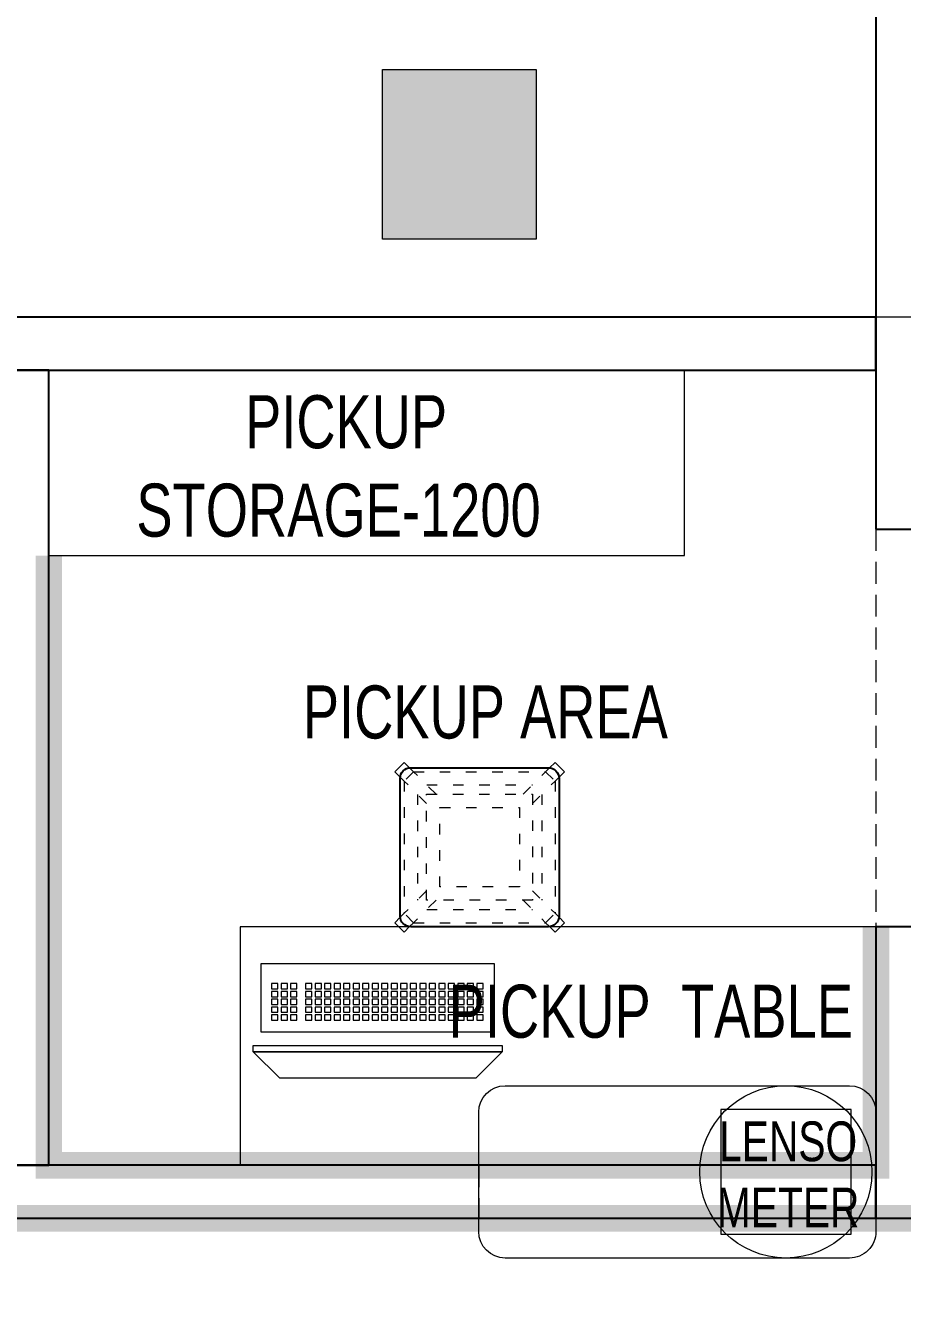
# Model space of a CAD drawing. Header units: feet. Extents: x 9680564 to 9687493, y -6782529 to -6768267.
# Drawn here: x 9683170 to 9684825, y -6774178 to -6771766 of the extents above; entities that cross this region are included whole.
import ezdxf

# ---------------------------------------------------------------- set-up
doc = ezdxf.new("R2010")
doc.units = ezdxf.units.FT
doc.header["$LTSCALE"] = 33
doc.header["$MEASUREMENT"] = 0
doc.linetypes.add('a_p6_plan_L18$0$HIDDEN', pattern=[0.375, 0.25, -0.125])
doc.linetypes.add('ACAD_ISO03W100', pattern=[30, 12, -18])
for name, color, linetype, lineweight in [('A-COL', 243, 'Continuous', 9), ('column hatch', 5, 'Continuous', 0), ('LENS-DIM', 252, 'Continuous', 5), ('LENS-PARTITION', 21, 'Continuous', 25), ('LENS-TEXT', 31, 'Continuous', 5), ('LENS_CURTAIN', 5, 'a_p6_plan_L18$0$HIDDEN', 9), ('LK-EQPMT', 3, 'Continuous', 18), ('LK-FF&E WALL', 1, 'Continuous', 9), ('LK-FLUTTED FINISH', 20, 'Continuous', 30), ('LK-IT', 3, 'Continuous', 18), ('LK-TILES FINISH', 251, 'Continuous', 5), ('LN-ELEVATION-1', 81, 'Continuous', 25), ('LN-ELEVATION-2', 103, 'Continuous', 20), ('LN-ELEVATION-3', 125, 'Continuous', 18), ('LN-ELEVATION-5', 167, 'Continuous', 5)]:
    doc.layers.add(name, color=color, linetype=linetype, lineweight=lineweight)
doc.styles.add('LK TXT', font='GILC____.TTF', dxfattribs={"height": 100})

# ---------------------------------------------------------------- blocks, each defined once
blk = doc.blocks.new('A$C5adbc486')
at = {"layer": 'column hatch'}
h = blk.add_hatch(color=8, dxfattribs=at)
h.dxf.hatch_style = 1
h.paths.add_polyline_path([(-890.3894512746482, -1733.079416756518), (-1190.389451274648, -1733.079416756518), (-1190.389451274648, -2053.079416756518), (-890.3894512746482, -2053.079416756518)])
h.paths.add_polyline_path([(-920.3894512746483, 1756.920583243482), (-1190.389451274648, 1756.920583243482), (-1190.389451274648, 1426.920583243482), (-920.3894512746483, 1426.920583243482)])
h.paths.add_polyline_path([(-910.3894512746483, 5236.920583243482), (-1190.389451274648, 5236.920583243482), (-1190.389451274648, 4916.920583243482), (-910.3894512746483, 4916.920583243482)])
h.paths.add_polyline_path([(2364.610548725352, 5236.920583243482), (2089.610548727215, 5236.920583243482), (2089.610548727215, 4876.920583243482), (2364.610548727215, 4876.920583243482)])
h.paths.add_polyline_path([(5500.962545529008, 5236.920583243482), (4974.610548725351, 5236.920583243482), (4974.610548725351, 4947.314389341511), (5506.78558124043, 4965.591698674485)])
h.paths.add_polyline_path([(2379.610548725352, 1656.920583243482), (2089.610548725352, 1656.920583243482), (2089.610548725352, 1336.920583243482), (2379.610548725352, 1336.920583243482)])
h.paths.add_polyline_path([(2499.610548725352, -1713.079416756518), (2239.610548725352, -1713.079416756518), (2239.610548725352, -2033.079416756518), (2499.610548725352, -2033.079416756518)])
h.paths.add_polyline_path([(5644.645088389516, -1458.079416756518), (5449.610548725352, -1458.079416756518), (5449.610548725352, -2318.079416756518), (5663.101695837453, -2318.079416756518)])
h.paths.add_polyline_path([(5669.962286960334, -4968.079416756518), (5454.610548725352, -4968.079416756518), (5454.610548725352, -5798.079416756518), (5687.775059264153, -5798.079416756518)])
h.paths.add_polyline_path([(5719.97380018048, -4968.079416756518), (5669.962286960334, -4968.079416756518), (5687.775059264153, -5798.079416756518), (5737.786572484299, -5798.079416756518)])
h.paths.add_polyline_path([(2634.610548725352, -8743.079416756518), (2374.610548725351, -8743.079416756518), (2374.610548725351, -8663.079416756518), (2099.610548725352, -8663.079416756518), (2099.610548725352, -8743.079416756518), (1859.610548725352, -8743.079416756518), (1859.610548725352, -8993.079416756518), (2634.610548725352, -8993.079416756518)])
h.paths.add_polyline_path([(-600.3894512746483, -8743.079416756518), (-780.3894512746483, -8743.079416756518), (-780.3894512746483, -8693.079416756518), (-1190.389451274648, -8687.813968512228), (-1190.389451274648, -8993.079416756518), (-600.3894512746483, -8993.079416756518)])
h.paths.add_polyline_path([(-880.4398760683835, -5193.079416756518), (-1190.389451274648, -5193.079416756518), (-1190.389451274648, -5508.663899557665), (-880.4398760683835, -5508.663899557665)])
h.paths.add_polyline_path([(2474.610548725352, -5233.079416756518), (2194.610548725352, -5233.079416756518), (2194.610548725352, -5513.079416756518), (2474.610548725352, -5513.079416756518)])
at = {"layer": 'A-COL'}
blk.add_lwpolyline([(2089.610548725352, 1656.920583243482), (2379.610548725352, 1656.920583243482), (2379.610548725352, 1336.920583243482), (2089.610548725352, 1336.920583243482)], close=True, dxfattribs=at)
blk = doc.blocks.new('A$C2698d5b5')
at = {"layer": 'LENS-DIM', "color": 2}
blk.add_lwpolyline([(3153.98211334832, -5505.941419317387), (3153.98211334832, -4645.941419317387), (3198.982113361359, -4645.941419317387), (3139.534668454901, -1997.941419317387), (-3336.01788665168, -1997.941419317387), (-3336.01788665168, -4922.251878448761), (-3186.01788665168, -4920.941419317387), (-3186.01788665168, -5240.941419317387), (-3336.01788665168, -5240.941419317387), (-3336.01788665168, -8380.941419317387)], dxfattribs=at)
blk.add_blockref('A$C5adbc486', (-2295.628435377031, -3187.862002560869), dxfattribs=at)
blk = doc.blocks.new('CLENS 600 TYPE 6')
at = {"layer": 'LN-ELEVATION-1', "ltscale": 0.5}
blk.add_lwpolyline([(130, -225), (-130, -225, -0.4142135623730951), (-150, -205), (-150, 55, -0.4142135623730951), (-130, 75), (130, 75, -0.4142135623730951), (150, 55), (150, -205, -0.4142135623730951)], format="xyb", close=True, dxfattribs=at)
at = {"layer": 'LN-ELEVATION-3', "linetype": 'ACAD_ISO03W100', "ltscale": 0.05}
for p, q in [((-100, 7.322330470196902), (-142.3743686703965, 49.69669914152472)), ((-142.3743686708621, -199.6966991410591), (-142.3743686708621, 49.69669914105907)), ((-82.3223304701969, 25), (-124.6966991401277, 67.374368671095)), ((124.696699141059, 67.3743686703965), (-124.6966991401277, 67.374368671095)), ((82.3223304701969, 25), (124.6966991401277, 67.374368671095)), ((100, 7.322330470196902), (142.3743686703965, 49.69669914152472)), ((142.3743686708621, -199.6966991410591), (142.3743686708621, 49.69669914105907)), ((-117.3743686703965, -174.6966991408262), (-117.3743686703965, 24.69669914152473)), ((99.69669914059341, 42.3743686703965), (-99.69669913966207, 42.374368671095)), ((117.3743686703965, -174.6966991408262), (117.3743686703965, 24.69669914152473)), ((-100, -157.3223304701969), (-142.3743686703965, -199.6966991415247)), ((100, -157.3223304701969), (142.3743686703965, -199.6966991415247)), ((-82.3223304701969, -175), (-124.6966991401277, -217.374368671095)), ((99.69669914059341, -192.3743686703965), (-99.69669913966207, -192.374368671095)), ((82.3223304701969, -175), (124.6966991401277, -217.374368671095)), ((124.696699141059, -217.3743686703965), (-124.6966991401277, -217.374368671095))]:
    blk.add_line(p, q, dxfattribs=at)
for points in [[(-132.2008663183078, 74.87853584764525), (-124.696699141059, 67.3743686703965), (-142.3743686708621, 49.69669914105907), (-149.8785358476452, 57.20086631807498)], [(132.2008663183078, 74.87853584764525), (124.696699141059, 67.3743686703965), (142.3743686708621, 49.69669914105907), (149.8785358476452, 57.20086631807498)], [(-132.2008663183078, -224.8785358476453), (-124.696699141059, -217.3743686703965), (-142.3743686708621, -199.6966991410591), (-149.8785358476452, -207.200866318075)], [(132.2008663183078, -224.8785358476453), (124.696699141059, -217.3743686703965), (142.3743686708621, -199.6966991410591), (149.8785358476452, -207.200866318075)]]:
    blk.add_lwpolyline(points, dxfattribs=at)
for points in [[(100, -175), (-100, -175), (-100, 25), (100, 25)], [(75, -150), (-75, -150), (-75, 0), (75, 0)]]:
    blk.add_lwpolyline(points, close=True, dxfattribs=at)
at = {"layer": 'LN-ELEVATION-5', "ltscale": 0.5}
for points in [[(-149.8785358476452, 57.20086631807498), (-160.0520382001995, 67.37436867062934), (-142.3743686708621, 85.05203819996677), (-132.2008663183078, 74.87853584787806)], [(149.8785358476452, 57.20086631807498), (160.0520382001995, 67.37436867062934), (142.3743686708621, 85.05203819996677), (132.2008663183078, 74.87853584787806)], [(-149.8785358476452, -207.200866318075), (-160.0520382001995, -217.3743686706294), (-142.3743686708621, -235.0520381999668), (-132.2008663183078, -224.8785358478781)], [(149.8785358476452, -207.200866318075), (160.0520382001995, -217.3743686706294), (142.3743686708621, -235.0520381999668), (132.2008663183078, -224.8785358478781)]]:
    blk.add_lwpolyline(points, dxfattribs=at)
blk = doc.blocks.new('*U24')
at = {"layer": 'LK-EQPMT', "ltscale": 12}
blk.add_lwpolyline([(5.986879315214991, 4.914598100478997), (-5.986879315214991, 4.914598100478997), (-5.986879315214991, -4.914598100478997), (5.986879315214991, -4.914598100478997)], close=True, dxfattribs=at)
blk = doc.blocks.new('*U25')
at = {"color": 0, "linetype": 'ByBlock', "lineweight": -2}
for p in [(0, 0), (17.96063794564497, 0), (35.92127589128995, 0), (53.88191383693492, 0), (71.8425517825799, 0), (89.80318972822487, 0), (107.7638276738698, 0), (125.7244656195148, 0), (143.6851035651598, 0), (161.6457415108048, 0), (179.6063794564497, 0), (197.5670174020947, 0), (215.5276553477397, 0), (233.4882932933847, 0), (251.4489312390296, 0), (269.4095691846746, 0), (287.3702071303196, 0), (305.3308450759646, 0), (323.2914830216096, 0), (-9e-16, -14.74379430143699), (17.96063794564497, -14.74379430143699), (35.92127589128995, -14.74379430143699), (53.88191383693492, -14.74379430143699), (71.8425517825799, -14.74379430143699), (89.80318972822487, -14.74379430143699), (107.7638276738698, -14.74379430143699), (125.7244656195148, -14.74379430143699), (143.6851035651598, -14.74379430143699), (161.6457415108048, -14.74379430143699), (179.6063794564497, -14.74379430143699), (197.5670174020947, -14.74379430143699), (215.5276553477397, -14.74379430143699), (233.4882932933847, -14.74379430143699), (251.4489312390296, -14.74379430143699), (269.4095691846746, -14.74379430143699), (287.3702071303196, -14.74379430143699), (305.3308450759646, -14.74379430143699), (323.2914830216096, -14.74379430143699), (-1.8e-15, -29.48758860287398), (-2.7e-15, -44.23138290431096), (17.96063794564497, -29.48758860287398), (17.96063794564497, -44.23138290431096), (35.92127589128995, -29.48758860287398), (35.92127589128995, -44.23138290431096), (53.88191383693492, -29.48758860287398), (53.88191383693492, -44.23138290431096), (71.8425517825799, -29.48758860287398), (71.8425517825799, -44.23138290431096), (89.80318972822487, -29.48758860287398), (89.80318972822487, -44.23138290431096), (107.7638276738698, -29.48758860287398), (107.7638276738698, -44.23138290431096), (125.7244656195148, -29.48758860287398), (125.7244656195148, -44.23138290431096), (143.6851035651598, -29.48758860287398), (143.6851035651598, -44.23138290431096), (161.6457415108048, -29.48758860287398), (161.6457415108048, -44.23138290431096), (179.6063794564497, -29.48758860287398), (179.6063794564497, -44.23138290431096), (197.5670174020947, -29.48758860287398), (197.5670174020947, -44.23138290431096), (215.5276553477397, -29.48758860287398), (215.5276553477397, -44.23138290431096), (233.4882932933847, -29.48758860287398), (233.4882932933847, -44.23138290431096), (251.4489312390296, -29.48758860287398), (251.4489312390296, -44.23138290431096), (269.4095691846746, -29.48758860287398), (269.4095691846746, -44.23138290431096), (287.3702071303196, -29.48758860287398), (287.3702071303196, -44.23138290431096), (305.3308450759646, -29.48758860287398), (305.3308450759646, -44.23138290431096), (323.2914830216096, -29.48758860287398), (323.2914830216096, -44.23138290431096), (-3.6e-15, -58.97517720574795), (17.96063794564497, -58.97517720574795), (35.92127589128994, -58.97517720574795), (53.88191383693492, -58.97517720574795), (71.8425517825799, -58.97517720574795), (89.80318972822487, -58.97517720574795), (107.7638276738698, -58.97517720574795), (125.7244656195148, -58.97517720574795), (143.6851035651598, -58.97517720574795), (161.6457415108048, -58.97517720574795), (179.6063794564497, -58.97517720574795), (197.5670174020947, -58.97517720574795), (215.5276553477397, -58.97517720574795), (233.4882932933847, -58.97517720574795), (251.4489312390296, -58.97517720574795), (269.4095691846746, -58.97517720574795), (287.3702071303196, -58.97517720574795), (305.3308450759646, -58.97517720574795), (323.2914830216096, -58.97517720574795)]:
    blk.add_blockref('*U24', p, dxfattribs=at)
blk = doc.blocks.new('*U22')
at = {"layer": 'LK-EQPMT', "ltscale": 12}
blk.add_lwpolyline([(5.986879315214991, 4.914598100478997), (-5.986879315214991, 4.914598100478997), (-5.986879315214991, -4.914598100478997), (5.986879315214991, -4.914598100478997)], close=True, dxfattribs=at)
blk = doc.blocks.new('*U23')
at = {"color": 0, "linetype": 'ByBlock', "lineweight": -2}
for p in [(0, 0), (17.96063794564497, 0), (35.92127589128995, 0), (-9e-16, -14.74379430143699), (17.96063794564497, -14.74379430143699), (35.92127589128995, -14.74379430143699), (-1.8e-15, -29.48758860287398), (-2.7e-15, -44.23138290431096), (17.96063794564497, -29.48758860287398), (17.96063794564497, -44.23138290431096), (35.92127589128995, -29.48758860287398), (35.92127589128995, -44.23138290431096), (-3.6e-15, -58.97517720574795), (17.96063794564497, -58.97517720574795), (35.92127589128994, -58.97517720574795)]:
    blk.add_blockref('*U22', p, dxfattribs=at)
blk = doc.blocks.new('*U17')
at = {"ltscale": 12}
blk.add_lwpolyline([(8.040144996717572, 2.91038e-11), (8.040144996717572, 129.0940371821052), (448.0401449967176, 129.0940371821052), (448.0401449967176, 2.91038e-11)], close=True, dxfattribs=at)
for name, p in [('*U25', (35.16895717114949, 101.6202952143818)), ('*U23', (386.6121428576974, 101.6202952143818))]:
    blk.add_blockref(name, p)
blk = doc.blocks.new('Pickup table PC')
at = {"layer": 'LN-ELEVATION-2', "ltscale": 0.5}
for points in [[(470, 50), (0, 50), (0, 62), (470, 62)], [(420, 0), (50, 0), (0, 50), (470, 50)]]:
    blk.add_lwpolyline(points, close=True, dxfattribs=at)

msp = doc.modelspace()

# ---------------------------------------------------------------- linework, layer by layer
at = {"layer": 'LENS-PARTITION'}
for points in [[(9684775.329850323, -6772715.899125245), (9684875.329850322, -6772715.899125245), (9684875.329850322, -6769768.899125239), (9684775.329850323, -6769768.899125239)], [(9680713.887877444, -6772415.899125244), (9684775.329850323, -6772415.899125244), (9684775.329850323, -6772315.899125244), (9680713.887877444, -6772315.899125244)], [(9683113.887877444, -6773915.899125245), (9683213.887877442, -6773915.899125245), (9683213.887877442, -6772415.899125244), (9683113.887877444, -6772415.899125244)], [(9684775.329850323, -6774015.899125245), (9684875.329850322, -6774015.899125245), (9684875.329850322, -6773465.899125244), (9684775.329850323, -6773465.899125244)], [(9684775.329850323, -6773915.899125245), (9681913.887877442, -6773915.899125246), (9681913.887877442, -6774015.899125246), (9684775.329850323, -6774015.899125245)]]:
    msp.add_lwpolyline(points, close=True, dxfattribs=at)
at = {"layer": 'LENS_CURTAIN', "ltscale": 5}
for points in [[(9684775.329850323, -6772715.899125245), (9684775.329850323, -6773465.899125244), (9684875.329850322, -6773465.899125244), (9684875.329850322, -6772715.899125245)], [(9684775.329850323, -6773915.899125245), (9684025.329850322, -6773915.899125245), (9684025.329850322, -6774015.899125245), (9684775.329850323, -6774015.899125245)]]:
    msp.add_lwpolyline(points, close=True, dxfattribs=at)
at = {"layer": 'LK-EQPMT'}
msp.add_lwpolyline([(9684728.226205451, -6774045.899130416), (9684728.226205451, -6773810.899130416), (9684482.226205451, -6773810.899130416), (9684482.226205451, -6774045.899130416)], close=True, dxfattribs=at)
at = {"layer": 'LK-FF&E WALL'}
for points in [[(9684413.88787744, -6772765.899125244), (9684413.88787744, -6772415.899125244), (9683213.887877442, -6772415.899125244), (9683213.887877442, -6772765.899125244)], [(9683575.329854457, -6773915.899125245), (9684775.329850323, -6773915.899125245), (9684775.329850323, -6773465.899125244), (9683575.329854457, -6773465.899125244)]]:
    msp.add_lwpolyline(points, close=True, dxfattribs=at)
msp.add_lwpolyline([(9684025.329850322, -6774040.899125903), (9684025.329850322, -6773815.899134927, -0.4142135623730951), (9684075.329850322, -6773765.899134927), (9684725.329850322, -6773765.899134927, -0.4142135623730951), (9684775.329850323, -6773815.899134927), (9684775.329850323, -6774040.899125903, -0.4142135623730951), (9684725.329850322, -6774090.899125903), (9684075.329850322, -6774090.899125903, -0.4142135623730951)], format="xyb", close=True, dxfattribs=at)
msp.add_circle((9684605.226205451, -6773928.399130416), 162.4999954886734, dxfattribs=at)
at = {"layer": 'LK-FLUTTED FINISH', "linetype": 'ACAD_ISO03W100', "ltscale": 0.05, "const_width": 50}
msp.add_lwpolyline([(9687227.60533298, -6774015.899125296), (9681113.887877442, -6774015.899125245), (9681113.887877442, -6774115.062472416)], dxfattribs=at)
at = {"layer": 'LK-TILES FINISH', "color": 212, "linetype": 'ACAD_ISO03W100', "ltscale": 0.05, "const_width": 50}
msp.add_lwpolyline([(9684775.329850323, -6773465.899125244), (9684775.329850323, -6773915.899125245), (9683213.887877442, -6773915.899125245), (9683213.887877442, -6772765.899125244)], dxfattribs=at)

# ---------------------------------------------------------------- block references
at = {"layer": 'LENS-DIM', "color": 2}
msp.add_blockref('A$C2698d5b5', (9684049.905764094, -6770317.957705928), dxfattribs=at)
at = {"layer": 'LK-FF&E WALL', "rotation": 179.9999999999999}
msp.add_blockref('CLENS 600 TYPE 6', (9684027.103987167, -6773390.899125245), dxfattribs=at)
at = {"layer": 'LK-IT', "ltscale": 0.5, "rotation": 180}
msp.add_blockref('*U17', (9684062.911772711, -6773535.560442468), dxfattribs=at)
at = {"layer": 'LK-IT'}
msp.add_blockref('Pickup table PC', (9683599.871627713, -6773751.775530231), dxfattribs=at)

# ---------------------------------------------------------------- texts
at = {"layer": 'LENS-TEXT', "color": 0, "linetype": 'Continuous', "ltscale": 3, "attachment_point": 5, "style": 'LK TXT'}
for s, width, gutter_width, insert, char_height in [(' PICKUP STORAGE-1200', 1099.486866972408, 0.9999999999999992, (9683760.805676589, -6772597.444612666), 100), ('PICKUP AREA', 783.9636358173434, 0.9999999999999992, (9684037.965471702, -6773061.544535205), 100), ('PICKUP  TABLE  ', 783.9636358173434, 0.9999999999999992, (9684350.267238887, -6773626.052411676), 100), ('LENSO\\PMETER', 353.0555573365615, 0.5, (9684609.52629256, -6773933.216631995), 75)]:
    msp.add_mtext_dynamic_manual_height_columns(s, width=width, gutter_width=gutter_width, heights=[0], dxfattribs=dict(at, insert=insert, char_height=char_height))

doc.saveas('drawing.dxf')
